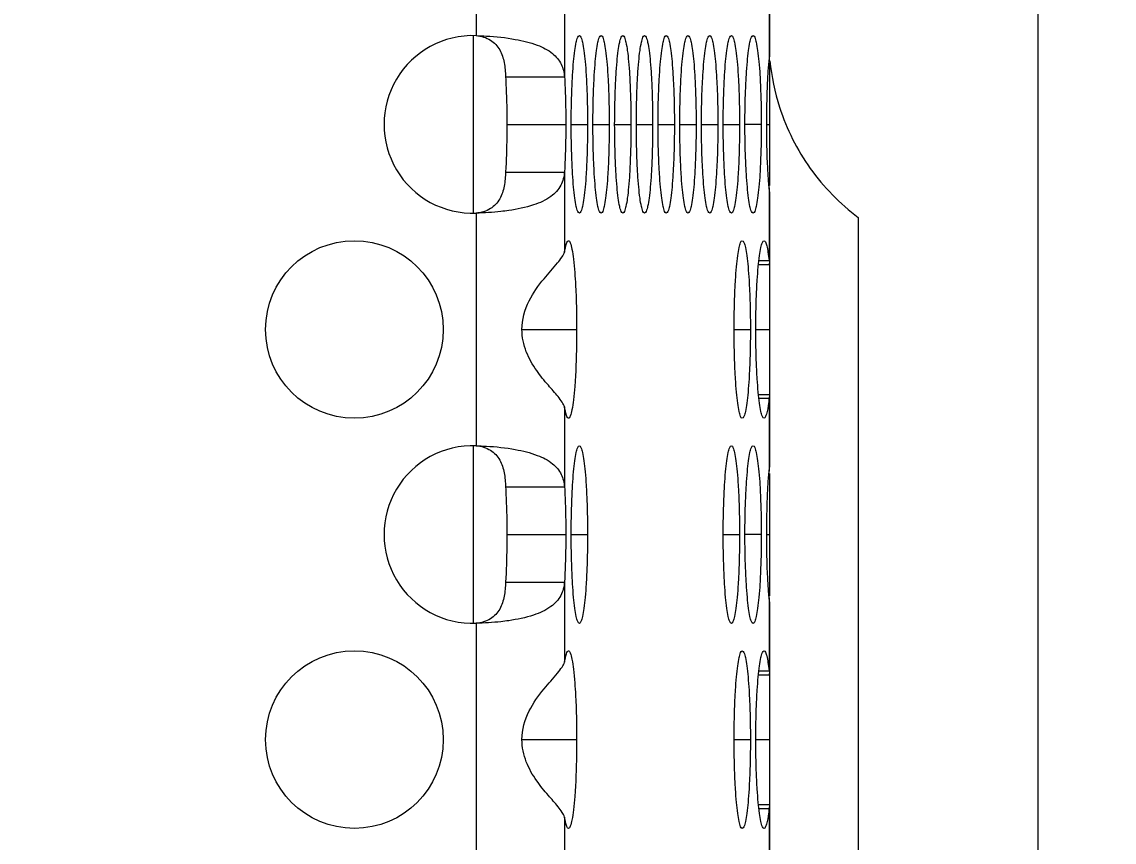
# Model space of a CAD drawing. Header units: millimetres. Extents: x 0 to 2524, y 0 to 1785.
# Drawn here: x 1457.21 to 1475.66, y 1388.91 to 1402.77 of the extents above; entities that cross this region are included whole.
import ezdxf

# ---------------------------------------------------------------- set-up
doc = ezdxf.new("R2010")
doc.units = ezdxf.units.MM
doc.header["$LTSCALE"] = 0.1
doc.layers.get('0').update_dxf_attribs({"lineweight": 13})
doc.layers.get('Defpoints').update_dxf_attribs({"lineweight": 9})
doc.layers.add('标注', color=251, linetype='Continuous', lineweight=9)
doc.styles.get("Standard").update_dxf_attribs({"font": 'arial.ttf'})
doc.dimstyles.new('STANDARD 8.5', dxfattribs={"dimscale": 8.5, "dimtxt": 2.5, "dimasz": 1.5, "dimexe": 0.5, "dimexo": 0.5, "dimgap": 0.5, "dimtad": 1, "dimtoh": 1, "dimdec": 1, "dimzin": 12, "dimdsep": 46, "dimtxsty": 'Standard', "dimcen": 0, "dimclrd": 256, "dimclre": 256, "dimclrt": 256, "dimadec": 0, "dimazin": 0, "dimtp": 0.01, "dimtm": 0.01, "dimtfac": 1, "dimtdec": 1, "dimtofl": 0, "dimtmove": 0, "dimatfit": 3, "dimfxl": 1, "dimtolj": 1, "dimtzin": 4, "dimlwd": -1, "dimlwe": -1, "dimarcsym": 0})

# ---------------------------------------------------------------- blocks, each defined once
blk = doc.blocks.new('*D14')
at = {"layer": 'Defpoints', "color": 0, "transparency": 16777216}
for p in [(1474.381, 1485.816), (1091.84, 1384.812), (1474.381, 1369.667)]:
    blk.add_point(p, dxfattribs=at)
at = {"layer": '标注', "transparency": 16777216}
for p, q in [((1091.84, 1389.062), (1091.84, 1490.066)), ((1474.381, 1373.917), (1474.381, 1490.066)), ((1104.59, 1485.816), (1461.631, 1485.816))]:
    blk.add_line(p, q, dxfattribs=at)
for points in [[(1104.59, 1487.941), (1104.59, 1483.691), (1091.84, 1485.816)], [(1461.631, 1487.941), (1461.631, 1483.691), (1474.381, 1485.816)]]:
    blk.add_solid(points, dxfattribs=at)
at = {"layer": '标注', "transparency": 16777216, "insert": (1283.111, 1500.923), "char_height": 21.25, "attachment_point": 5}
blk.add_mtext('\\A1;383', dxfattribs=at)
blk = doc.blocks.new('*D15')
at = {"layer": 'Defpoints', "color": 0, "transparency": 16777216}
for p in [(1469.84, 1414.968), (1531.24, 1414.968), (1469.84, 1206.968)]:
    blk.add_point(p, dxfattribs=at)
at = {"layer": '标注', "transparency": 16777216}
for p, q in [((1474.09, 1414.968), (1535.49, 1414.968)), ((1531.24, 1219.718), (1531.24, 1402.218)), ((1474.09, 1206.968), (1535.49, 1206.968))]:
    blk.add_line(p, q, dxfattribs=at)
for points in [[(1529.115, 1402.218), (1533.365, 1402.218), (1531.24, 1414.968)], [(1529.115, 1219.718), (1533.365, 1219.718), (1531.24, 1206.968)]]:
    blk.add_solid(points, dxfattribs=at)
at = {"layer": '标注', "transparency": 16777216, "insert": (1516.14, 1310.968), "char_height": 21.25, "attachment_point": 5, "rotation": 90}
blk.add_mtext('\\A1;208', dxfattribs=at)

msp = doc.modelspace()

# ---------------------------------------------------------------- linework, layer by layer
for p, q in [((1469.84, 1406.824), (1469.84, 1402.173)), ((1464.884, 1406.464), (1464.884, 1402.533)), ((1466.378, 1403.19), (1466.378, 1401.839)), ((1469.834, 1403.336), (1469.834, 1402.103)), ((1464.84, 1399.535), (1464.84, 1402.533)), ((1469.84, 1402.068), (1469.84, 1400.001)), ((1465.382, 1401.839), (1466.378, 1401.839)), ((1465.404, 1401.034), (1466.399, 1401.034)), ((1466.491, 1401.034), (1466.766, 1401.034)), ((1466.858, 1401.034), (1467.133, 1401.034)), ((1467.225, 1401.034), (1467.5, 1401.034)), ((1467.592, 1401.034), (1467.867, 1401.034)), ((1467.959, 1401.034), (1468.234, 1401.034)), ((1468.326, 1401.034), (1468.601, 1401.034)), ((1468.692, 1401.034), (1468.968, 1401.034)), ((1469.059, 1401.034), (1469.334, 1401.034)), ((1469.701, 1401.034), (1469.426, 1401.034)), ((1469.793, 1401.034), (1469.84, 1401.034)), ((1465.382, 1400.23), (1466.378, 1400.23)), ((1466.378, 1400.23), (1466.378, 1398.878)), ((1469.834, 1399.965), (1469.834, 1398.733)), ((1469.84, 1399.896), (1469.84, 1395.244)), ((1464.884, 1399.535), (1464.884, 1395.605)), ((1471.34, 1399.464), (1471.34, 1347.468)), ((1469.656, 1398.667), (1469.84, 1398.667)), ((1469.664, 1398.733), (1469.834, 1398.733)), ((1465.659, 1397.57), (1466.583, 1397.57)), ((1469.243, 1397.57), (1469.518, 1397.57)), ((1469.61, 1397.57), (1469.84, 1397.57)), ((1469.656, 1396.473), (1469.84, 1396.473)), ((1469.664, 1396.408), (1469.834, 1396.408)), ((1469.834, 1396.408), (1469.834, 1395.175)), ((1466.378, 1396.262), (1466.378, 1394.911)), ((1464.84, 1392.607), (1464.84, 1395.605)), ((1469.84, 1395.14), (1469.84, 1393.073)), ((1465.382, 1394.911), (1466.378, 1394.911)), ((1465.404, 1394.106), (1466.399, 1394.106)), ((1466.491, 1394.106), (1466.766, 1394.106)), ((1469.059, 1394.106), (1469.334, 1394.106)), ((1469.701, 1394.106), (1469.426, 1394.106)), ((1469.793, 1394.106), (1469.84, 1394.106)), ((1465.382, 1393.302), (1466.378, 1393.302)), ((1466.378, 1393.302), (1466.378, 1391.95)), ((1469.834, 1393.037), (1469.834, 1391.805)), ((1469.84, 1392.968), (1469.84, 1388.316)), ((1464.884, 1392.607), (1464.884, 1388.677)), ((1469.664, 1391.805), (1469.834, 1391.805)), ((1469.656, 1391.739), (1469.84, 1391.739)), ((1465.659, 1390.642), (1466.583, 1390.642)), ((1469.243, 1390.642), (1469.518, 1390.642)), ((1469.61, 1390.642), (1469.84, 1390.642)), ((1469.656, 1389.545), (1469.84, 1389.545)), ((1469.664, 1389.479), (1469.834, 1389.479)), ((1469.834, 1389.479), (1469.834, 1388.247)), ((1466.378, 1389.334), (1466.378, 1387.982))]:
    msp.add_line(p, q)
for centre in [(1462.829, 1397.57), (1462.829, 1390.642)]:
    msp.add_circle(centre, 1.5)
for centre, radius, start, end in [((1464.829, 1401.034), 1.5, 87.869, 272.131), ((1473.606, 1402.473), 3.775, 185.5485, 197.7126), ((1473.589, 1402.473), 3.758, 197.7958, 215.5099), ((1473.599, 1402.488), 3.775, 215.6028, 233.2465), ((1469.477, 1398.668), 0.364, 359.9629, 3.5416), ((1464.829, 1394.106), 1.5, 87.869, 272.131), ((1469.477, 1391.739), 0.364, 359.9629, 3.5416)]:
    msp.add_arc(centre, radius, start, end)
for points, knots in [([(1464.884, 1402.533), (1464.942, 1402.532), (1465.164, 1402.524), (1465.386, 1402.501), (1465.547, 1402.471)], [0, 0, 0, 0, 0.26075, 1, 1, 1, 1]), ([(1464.884, 1402.533), (1464.97, 1402.528), (1465.133, 1402.481), (1465.301, 1402.3), (1465.367, 1402.074), (1465.379, 1401.919), (1465.382, 1401.839)], [0, 0, 0, 0, 0.269848, 0.508925, 0.747331, 1, 1, 1, 1]), ([(1465.547, 1402.471), (1465.673, 1402.448), (1465.894, 1402.395), (1466.17, 1402.259), (1466.336, 1402.062), (1466.37, 1401.912), (1466.378, 1401.839)], [0, 0, 0, 0, 0.340672, 0.601065, 0.805666, 1, 1, 1, 1]), ([(1466.491, 1401.034), (1466.491, 1401.226), (1466.496, 1401.504), (1466.513, 1401.857), (1466.529, 1402.082), (1466.548, 1402.265), (1466.572, 1402.407), (1466.591, 1402.486), (1466.616, 1402.534), (1466.629, 1402.534)], [0, 0, 0, 0, 0.378061, 0.549104, 0.69914, 0.822666, 0.915357, 0.974025, 1, 1, 1, 1]), ([(1466.629, 1402.534), (1466.642, 1402.534), (1466.667, 1402.486), (1466.685, 1402.407), (1466.709, 1402.265), (1466.728, 1402.082), (1466.745, 1401.857), (1466.762, 1401.504), (1466.766, 1401.226), (1466.766, 1401.034)], [0, 0, 0, 0, 0.025975, 0.084643, 0.177334, 0.30086, 0.450896, 0.621939, 1, 1, 1, 1]), ([(1466.858, 1401.034), (1466.858, 1401.226), (1466.863, 1401.504), (1466.88, 1401.857), (1466.896, 1402.082), (1466.915, 1402.265), (1466.939, 1402.407), (1466.958, 1402.486), (1466.982, 1402.534), (1466.996, 1402.534)], [0, 0, 0, 0, 0.378061, 0.549104, 0.69914, 0.822666, 0.915357, 0.974025, 1, 1, 1, 1]), ([(1466.996, 1402.534), (1467.009, 1402.534), (1467.034, 1402.486), (1467.052, 1402.407), (1467.076, 1402.265), (1467.095, 1402.082), (1467.112, 1401.857), (1467.129, 1401.504), (1467.133, 1401.226), (1467.133, 1401.034)], [0, 0, 0, 0, 0.025975, 0.084643, 0.177334, 0.30086, 0.450896, 0.621939, 1, 1, 1, 1]), ([(1467.225, 1401.034), (1467.225, 1401.226), (1467.23, 1401.504), (1467.246, 1401.857), (1467.263, 1402.082), (1467.282, 1402.265), (1467.306, 1402.407), (1467.325, 1402.486), (1467.349, 1402.534), (1467.363, 1402.534)], [0, 0, 0, 0, 0.378061, 0.549104, 0.69914, 0.822666, 0.915357, 0.974025, 1, 1, 1, 1]), ([(1467.363, 1402.534), (1467.376, 1402.534), (1467.4, 1402.486), (1467.419, 1402.407), (1467.443, 1402.265), (1467.462, 1402.082), (1467.479, 1401.857), (1467.495, 1401.504), (1467.5, 1401.226), (1467.5, 1401.034)], [0, 0, 0, 0, 0.025975, 0.084643, 0.177334, 0.30086, 0.450896, 0.621939, 1, 1, 1, 1]), ([(1467.592, 1401.034), (1467.592, 1401.226), (1467.596, 1401.504), (1467.613, 1401.857), (1467.63, 1402.082), (1467.649, 1402.265), (1467.673, 1402.407), (1467.692, 1402.486), (1467.716, 1402.534), (1467.729, 1402.534)], [0, 0, 0, 0, 0.378061, 0.549104, 0.69914, 0.822666, 0.915357, 0.974025, 1, 1, 1, 1]), ([(1467.729, 1402.534), (1467.743, 1402.534), (1467.767, 1402.486), (1467.786, 1402.407), (1467.81, 1402.265), (1467.829, 1402.082), (1467.845, 1401.857), (1467.862, 1401.504), (1467.867, 1401.226), (1467.867, 1401.034)], [0, 0, 0, 0, 0.025975, 0.084643, 0.177334, 0.30086, 0.450896, 0.621939, 1, 1, 1, 1]), ([(1467.959, 1401.034), (1467.959, 1401.226), (1467.963, 1401.504), (1467.98, 1401.857), (1467.997, 1402.082), (1468.016, 1402.265), (1468.04, 1402.407), (1468.058, 1402.486), (1468.083, 1402.534), (1468.096, 1402.534)], [0, 0, 0, 0, 0.378061, 0.549104, 0.69914, 0.822666, 0.915357, 0.974025, 1, 1, 1, 1]), ([(1468.096, 1402.534), (1468.109, 1402.534), (1468.134, 1402.486), (1468.153, 1402.407), (1468.177, 1402.265), (1468.196, 1402.082), (1468.212, 1401.857), (1468.229, 1401.504), (1468.234, 1401.226), (1468.234, 1401.034)], [0, 0, 0, 0, 0.025975, 0.084643, 0.177334, 0.30086, 0.450896, 0.621939, 1, 1, 1, 1]), ([(1468.326, 1401.034), (1468.326, 1401.226), (1468.33, 1401.504), (1468.347, 1401.857), (1468.364, 1402.082), (1468.383, 1402.265), (1468.406, 1402.407), (1468.425, 1402.486), (1468.45, 1402.534), (1468.463, 1402.534)], [0, 0, 0, 0, 0.378061, 0.549104, 0.69914, 0.822666, 0.915357, 0.974025, 1, 1, 1, 1]), ([(1468.463, 1402.534), (1468.476, 1402.534), (1468.501, 1402.486), (1468.52, 1402.407), (1468.544, 1402.265), (1468.563, 1402.082), (1468.579, 1401.857), (1468.596, 1401.504), (1468.601, 1401.226), (1468.601, 1401.034)], [0, 0, 0, 0, 0.025975, 0.084643, 0.177334, 0.30086, 0.450896, 0.621939, 1, 1, 1, 1]), ([(1468.692, 1401.034), (1468.692, 1401.226), (1468.697, 1401.504), (1468.714, 1401.857), (1468.731, 1402.082), (1468.75, 1402.265), (1468.773, 1402.407), (1468.792, 1402.486), (1468.817, 1402.534), (1468.83, 1402.534)], [0, 0, 0, 0, 0.378061, 0.549104, 0.69914, 0.822666, 0.915357, 0.974025, 1, 1, 1, 1]), ([(1468.83, 1402.534), (1468.843, 1402.534), (1468.868, 1402.486), (1468.887, 1402.407), (1468.91, 1402.265), (1468.929, 1402.082), (1468.946, 1401.857), (1468.963, 1401.504), (1468.968, 1401.226), (1468.968, 1401.034)], [0, 0, 0, 0, 0.025975, 0.084643, 0.177334, 0.30086, 0.450896, 0.621939, 1, 1, 1, 1]), ([(1469.059, 1401.034), (1469.059, 1401.226), (1469.064, 1401.504), (1469.081, 1401.857), (1469.097, 1402.082), (1469.116, 1402.265), (1469.14, 1402.407), (1469.159, 1402.486), (1469.184, 1402.534), (1469.197, 1402.534)], [0, 0, 0, 0, 0.378061, 0.549104, 0.69914, 0.822666, 0.915357, 0.974025, 1, 1, 1, 1]), ([(1469.197, 1402.534), (1469.21, 1402.534), (1469.235, 1402.486), (1469.254, 1402.407), (1469.277, 1402.265), (1469.296, 1402.082), (1469.313, 1401.857), (1469.33, 1401.504), (1469.334, 1401.226), (1469.334, 1401.034)], [0, 0, 0, 0, 0.025975, 0.084643, 0.177334, 0.30086, 0.450896, 0.621939, 1, 1, 1, 1]), ([(1469.426, 1401.034), (1469.426, 1401.226), (1469.431, 1401.504), (1469.448, 1401.857), (1469.464, 1402.082), (1469.483, 1402.265), (1469.507, 1402.407), (1469.526, 1402.486), (1469.551, 1402.534), (1469.564, 1402.534)], [0, 0, 0, 0, 0.378061, 0.549104, 0.69914, 0.822666, 0.915357, 0.974025, 1, 1, 1, 1]), ([(1469.564, 1402.534), (1469.577, 1402.534), (1469.602, 1402.486), (1469.62, 1402.407), (1469.644, 1402.265), (1469.663, 1402.082), (1469.68, 1401.857), (1469.697, 1401.504), (1469.701, 1401.226), (1469.701, 1401.034)], [0, 0, 0, 0, 0.025975, 0.084643, 0.177334, 0.30086, 0.450896, 0.621939, 1, 1, 1, 1]), ([(1469.812, 1401.791), (1469.813, 1401.819), (1469.819, 1401.923), (1469.827, 1402.027), (1469.834, 1402.103)], [0, 0, 0, 0, 0.268693, 1, 1, 1, 1]), ([(1465.382, 1401.839), (1465.386, 1401.777), (1465.399, 1401.509), (1465.404, 1401.24), (1465.404, 1401.034)], [0, 0, 0, 0, 0.231862, 1, 1, 1, 1]), ([(1466.378, 1401.839), (1466.382, 1401.777), (1466.395, 1401.509), (1466.399, 1401.24), (1466.399, 1401.034)], [0, 0, 0, 0, 0.231862, 1, 1, 1, 1]), ([(1469.793, 1401.034), (1469.793, 1401.1), (1469.795, 1401.352), (1469.802, 1401.604), (1469.812, 1401.791)], [0, 0, 0, 0, 0.260947, 1, 1, 1, 1]), ([(1465.404, 1401.034), (1465.404, 1400.964), (1465.402, 1400.696), (1465.394, 1400.427), (1465.382, 1400.23)], [0, 0, 0, 0, 0.262571, 1, 1, 1, 1]), ([(1466.399, 1401.034), (1466.399, 1400.964), (1466.398, 1400.696), (1466.39, 1400.427), (1466.378, 1400.23)], [0, 0, 0, 0, 0.262571, 1, 1, 1, 1]), ([(1466.629, 1399.534), (1466.616, 1399.534), (1466.591, 1399.583), (1466.572, 1399.662), (1466.548, 1399.804), (1466.529, 1399.987), (1466.513, 1400.212), (1466.496, 1400.565), (1466.491, 1400.843), (1466.491, 1401.034)], [0, 0, 0, 0, 0.025975, 0.084643, 0.177334, 0.30086, 0.450896, 0.621939, 1, 1, 1, 1]), ([(1466.766, 1401.034), (1466.766, 1400.843), (1466.762, 1400.565), (1466.745, 1400.212), (1466.728, 1399.987), (1466.709, 1399.804), (1466.685, 1399.662), (1466.667, 1399.583), (1466.642, 1399.534), (1466.629, 1399.534)], [0, 0, 0, 0, 0.378061, 0.549104, 0.69914, 0.822666, 0.915357, 0.974025, 1, 1, 1, 1]), ([(1466.996, 1399.534), (1466.982, 1399.534), (1466.958, 1399.583), (1466.939, 1399.662), (1466.915, 1399.804), (1466.896, 1399.987), (1466.88, 1400.212), (1466.863, 1400.565), (1466.858, 1400.843), (1466.858, 1401.034)], [0, 0, 0, 0, 0.025975, 0.084643, 0.177334, 0.30086, 0.450896, 0.621939, 1, 1, 1, 1]), ([(1467.133, 1401.034), (1467.133, 1400.843), (1467.129, 1400.565), (1467.112, 1400.212), (1467.095, 1399.987), (1467.076, 1399.804), (1467.052, 1399.662), (1467.034, 1399.583), (1467.009, 1399.534), (1466.996, 1399.534)], [0, 0, 0, 0, 0.378061, 0.549104, 0.69914, 0.822666, 0.915357, 0.974025, 1, 1, 1, 1]), ([(1467.363, 1399.534), (1467.349, 1399.534), (1467.325, 1399.583), (1467.306, 1399.662), (1467.282, 1399.804), (1467.263, 1399.987), (1467.246, 1400.212), (1467.23, 1400.565), (1467.225, 1400.843), (1467.225, 1401.034)], [0, 0, 0, 0, 0.025975, 0.084643, 0.177334, 0.30086, 0.450896, 0.621939, 1, 1, 1, 1]), ([(1467.5, 1401.034), (1467.5, 1400.843), (1467.495, 1400.565), (1467.479, 1400.212), (1467.462, 1399.987), (1467.443, 1399.804), (1467.419, 1399.662), (1467.4, 1399.583), (1467.376, 1399.534), (1467.363, 1399.534)], [0, 0, 0, 0, 0.378061, 0.549104, 0.69914, 0.822666, 0.915357, 0.974025, 1, 1, 1, 1]), ([(1467.729, 1399.534), (1467.716, 1399.534), (1467.692, 1399.583), (1467.673, 1399.662), (1467.649, 1399.804), (1467.63, 1399.987), (1467.613, 1400.212), (1467.596, 1400.565), (1467.592, 1400.843), (1467.592, 1401.034)], [0, 0, 0, 0, 0.025975, 0.084643, 0.177334, 0.30086, 0.450896, 0.621939, 1, 1, 1, 1]), ([(1467.867, 1401.034), (1467.867, 1400.843), (1467.862, 1400.565), (1467.845, 1400.212), (1467.829, 1399.987), (1467.81, 1399.804), (1467.786, 1399.662), (1467.767, 1399.583), (1467.743, 1399.534), (1467.729, 1399.534)], [0, 0, 0, 0, 0.378061, 0.549104, 0.69914, 0.822666, 0.915357, 0.974025, 1, 1, 1, 1]), ([(1468.096, 1399.534), (1468.083, 1399.534), (1468.058, 1399.583), (1468.04, 1399.662), (1468.016, 1399.804), (1467.997, 1399.987), (1467.98, 1400.212), (1467.963, 1400.565), (1467.959, 1400.843), (1467.959, 1401.034)], [0, 0, 0, 0, 0.025975, 0.084643, 0.177334, 0.30086, 0.450896, 0.621939, 1, 1, 1, 1]), ([(1468.234, 1401.034), (1468.234, 1400.843), (1468.229, 1400.565), (1468.212, 1400.212), (1468.196, 1399.987), (1468.177, 1399.804), (1468.153, 1399.662), (1468.134, 1399.583), (1468.109, 1399.534), (1468.096, 1399.534)], [0, 0, 0, 0, 0.378061, 0.549104, 0.69914, 0.822666, 0.915357, 0.974025, 1, 1, 1, 1]), ([(1468.463, 1399.534), (1468.45, 1399.534), (1468.425, 1399.583), (1468.406, 1399.662), (1468.383, 1399.804), (1468.364, 1399.987), (1468.347, 1400.212), (1468.33, 1400.565), (1468.326, 1400.843), (1468.326, 1401.034)], [0, 0, 0, 0, 0.025975, 0.084643, 0.177334, 0.30086, 0.450896, 0.621939, 1, 1, 1, 1]), ([(1468.601, 1401.034), (1468.601, 1400.843), (1468.596, 1400.565), (1468.579, 1400.212), (1468.563, 1399.987), (1468.544, 1399.804), (1468.52, 1399.662), (1468.501, 1399.583), (1468.476, 1399.534), (1468.463, 1399.534)], [0, 0, 0, 0, 0.378061, 0.549104, 0.69914, 0.822666, 0.915357, 0.974025, 1, 1, 1, 1]), ([(1468.83, 1399.534), (1468.817, 1399.534), (1468.792, 1399.583), (1468.773, 1399.662), (1468.75, 1399.804), (1468.731, 1399.987), (1468.714, 1400.212), (1468.697, 1400.565), (1468.692, 1400.843), (1468.692, 1401.034)], [0, 0, 0, 0, 0.025975, 0.084643, 0.177334, 0.30086, 0.450896, 0.621939, 1, 1, 1, 1]), ([(1468.968, 1401.034), (1468.968, 1400.843), (1468.963, 1400.565), (1468.946, 1400.212), (1468.929, 1399.987), (1468.91, 1399.804), (1468.887, 1399.662), (1468.868, 1399.583), (1468.843, 1399.534), (1468.83, 1399.534)], [0, 0, 0, 0, 0.378061, 0.549104, 0.69914, 0.822666, 0.915357, 0.974025, 1, 1, 1, 1]), ([(1469.197, 1399.534), (1469.184, 1399.534), (1469.159, 1399.583), (1469.14, 1399.662), (1469.116, 1399.804), (1469.097, 1399.987), (1469.081, 1400.212), (1469.064, 1400.565), (1469.059, 1400.843), (1469.059, 1401.034)], [0, 0, 0, 0, 0.025975, 0.084643, 0.177334, 0.30086, 0.450896, 0.621939, 1, 1, 1, 1]), ([(1469.334, 1401.034), (1469.334, 1400.843), (1469.33, 1400.565), (1469.313, 1400.212), (1469.296, 1399.987), (1469.277, 1399.804), (1469.254, 1399.662), (1469.235, 1399.583), (1469.21, 1399.534), (1469.197, 1399.534)], [0, 0, 0, 0, 0.378061, 0.549104, 0.69914, 0.822666, 0.915357, 0.974025, 1, 1, 1, 1]), ([(1469.564, 1399.534), (1469.551, 1399.534), (1469.526, 1399.583), (1469.507, 1399.662), (1469.483, 1399.804), (1469.464, 1399.987), (1469.448, 1400.212), (1469.431, 1400.565), (1469.426, 1400.843), (1469.426, 1401.034)], [0, 0, 0, 0, 0.025975, 0.084643, 0.177334, 0.30086, 0.450896, 0.621939, 1, 1, 1, 1]), ([(1469.701, 1401.034), (1469.701, 1400.843), (1469.697, 1400.565), (1469.68, 1400.212), (1469.663, 1399.987), (1469.644, 1399.804), (1469.62, 1399.662), (1469.602, 1399.583), (1469.577, 1399.534), (1469.564, 1399.534)], [0, 0, 0, 0, 0.378061, 0.549104, 0.69914, 0.822666, 0.915357, 0.974025, 1, 1, 1, 1]), ([(1469.812, 1400.278), (1469.809, 1400.337), (1469.797, 1400.589), (1469.793, 1400.841), (1469.793, 1401.034)], [0, 0, 0, 0, 0.234472, 1, 1, 1, 1]), ([(1469.834, 1399.965), (1469.832, 1399.989), (1469.823, 1400.093), (1469.816, 1400.198), (1469.812, 1400.278)], [0, 0, 0, 0, 0.23003, 1, 1, 1, 1]), ([(1465.382, 1400.23), (1465.379, 1400.15), (1465.367, 1399.995), (1465.301, 1399.768), (1465.133, 1399.587), (1464.97, 1399.541), (1464.884, 1399.535)], [0, 0, 0, 0, 0.252669, 0.491075, 0.730152, 1, 1, 1, 1]), ([(1466.378, 1400.23), (1466.37, 1400.153), (1466.331, 1399.99), (1466.139, 1399.785), (1465.826, 1399.651), (1465.578, 1399.6), (1465.436, 1399.579)], [0, 0, 0, 0, 0.187934, 0.389412, 0.653518, 1, 1, 1, 1]), ([(1465.436, 1399.579), (1465.392, 1399.573), (1465.209, 1399.549), (1465.024, 1399.538), (1464.884, 1399.535)], [0, 0, 0, 0, 0.240329, 1, 1, 1, 1]), ([(1466.378, 1398.878), (1466.386, 1398.927), (1466.399, 1398.989), (1466.421, 1399.053), (1466.438, 1399.07), (1466.445, 1399.07)], [0, 0, 0, 0, 0.703021, 0.89747, 1, 1, 1, 1]), ([(1466.445, 1399.07), (1466.451, 1399.07), (1466.465, 1399.058), (1466.486, 1399.011), (1466.51, 1398.908), (1466.533, 1398.74), (1466.545, 1398.607), (1466.551, 1398.531)], [0, 0, 0, 0, 0.031341, 0.086252, 0.282309, 0.591231, 1, 1, 1, 1]), ([(1469.243, 1397.57), (1469.243, 1397.762), (1469.247, 1398.04), (1469.264, 1398.393), (1469.281, 1398.618), (1469.3, 1398.801), (1469.324, 1398.943), (1469.342, 1399.021), (1469.367, 1399.07), (1469.38, 1399.07)], [0, 0, 0, 0, 0.378061, 0.549104, 0.69914, 0.822666, 0.915357, 0.974025, 1, 1, 1, 1]), ([(1469.38, 1399.07), (1469.393, 1399.07), (1469.418, 1399.021), (1469.437, 1398.943), (1469.461, 1398.801), (1469.48, 1398.618), (1469.496, 1398.393), (1469.513, 1398.04), (1469.518, 1397.762), (1469.518, 1397.57)], [0, 0, 0, 0, 0.025975, 0.084643, 0.177334, 0.30086, 0.450896, 0.621939, 1, 1, 1, 1]), ([(1469.61, 1397.57), (1469.61, 1397.762), (1469.614, 1398.04), (1469.631, 1398.393), (1469.648, 1398.618), (1469.667, 1398.801), (1469.69, 1398.943), (1469.709, 1399.021), (1469.734, 1399.07), (1469.747, 1399.07)], [0, 0, 0, 0, 0.378091, 0.549102, 0.699135, 0.822703, 0.915354, 0.974034, 1, 1, 1, 1]), ([(1469.747, 1399.07), (1469.758, 1399.07), (1469.78, 1399.035), (1469.797, 1398.973), (1469.818, 1398.864), (1469.829, 1398.781), (1469.834, 1398.733)], [0, 0, 0, 0, 0.09025, 0.284512, 0.590784, 1, 1, 1, 1]), ([(1465.659, 1397.57), (1465.659, 1397.737), (1465.75, 1398.054), (1466.005, 1398.407), (1466.215, 1398.635), (1466.332, 1398.784), (1466.369, 1398.849), (1466.378, 1398.878)], [0, 0, 0, 0, 0.328302, 0.624267, 0.855243, 0.9388, 1, 1, 1, 1]), ([(1466.551, 1398.531), (1466.556, 1398.46), (1466.576, 1398.14), (1466.583, 1397.819), (1466.583, 1397.57)], [0, 0, 0, 0, 0.222586, 1, 1, 1, 1]), ([(1466.27, 1396.436), (1466.216, 1396.501), (1466.089, 1396.642), (1465.892, 1396.883), (1465.712, 1397.191), (1465.659, 1397.442), (1465.659, 1397.57)], [0, 0, 0, 0, 0.191634, 0.432587, 0.707752, 1, 1, 1, 1]), ([(1466.583, 1397.57), (1466.583, 1397.484), (1466.58, 1397.163), (1466.569, 1396.843), (1466.551, 1396.609)], [0, 0, 0, 0, 0.269371, 1, 1, 1, 1]), ([(1469.38, 1396.07), (1469.367, 1396.07), (1469.342, 1396.119), (1469.324, 1396.198), (1469.3, 1396.34), (1469.281, 1396.522), (1469.264, 1396.748), (1469.247, 1397.101), (1469.243, 1397.379), (1469.243, 1397.57)], [0, 0, 0, 0, 0.025975, 0.084643, 0.177334, 0.30086, 0.450896, 0.621939, 1, 1, 1, 1]), ([(1469.518, 1397.57), (1469.518, 1397.379), (1469.513, 1397.101), (1469.496, 1396.748), (1469.48, 1396.522), (1469.461, 1396.34), (1469.437, 1396.198), (1469.418, 1396.119), (1469.393, 1396.07), (1469.38, 1396.07)], [0, 0, 0, 0, 0.378061, 0.549104, 0.69914, 0.822666, 0.915357, 0.974025, 1, 1, 1, 1]), ([(1469.747, 1396.07), (1469.734, 1396.07), (1469.709, 1396.119), (1469.69, 1396.198), (1469.667, 1396.34), (1469.648, 1396.522), (1469.631, 1396.748), (1469.614, 1397.101), (1469.61, 1397.379), (1469.61, 1397.57)], [0, 0, 0, 0, 0.025966, 0.084646, 0.177297, 0.300865, 0.450898, 0.621909, 1, 1, 1, 1]), ([(1466.551, 1396.609), (1466.545, 1396.534), (1466.533, 1396.4), (1466.51, 1396.232), (1466.486, 1396.13), (1466.465, 1396.082), (1466.451, 1396.07), (1466.445, 1396.07)], [0, 0, 0, 0, 0.408769, 0.717691, 0.913748, 0.968659, 1, 1, 1, 1]), ([(1466.378, 1396.262), (1466.37, 1396.29), (1466.336, 1396.351), (1466.294, 1396.405), (1466.27, 1396.436)], [0, 0, 0, 0, 0.425703, 1, 1, 1, 1]), ([(1469.834, 1396.408), (1469.831, 1396.38), (1469.82, 1396.29), (1469.806, 1396.201), (1469.789, 1396.141)], [0, 0, 0, 0, 0.31058, 1, 1, 1, 1]), ([(1466.445, 1396.07), (1466.438, 1396.07), (1466.421, 1396.088), (1466.399, 1396.151), (1466.386, 1396.214), (1466.378, 1396.262)], [0, 0, 0, 0, 0.10253, 0.296979, 1, 1, 1, 1]), ([(1469.789, 1396.141), (1469.784, 1396.123), (1469.777, 1396.098), (1469.756, 1396.07), (1469.747, 1396.07)], [0, 0, 0, 0, 0.6731, 1, 1, 1, 1]), ([(1464.884, 1395.605), (1464.942, 1395.604), (1465.164, 1395.596), (1465.386, 1395.573), (1465.547, 1395.543)], [0, 0, 0, 0, 0.26075, 1, 1, 1, 1]), ([(1464.884, 1395.605), (1464.97, 1395.6), (1465.133, 1395.553), (1465.301, 1395.372), (1465.367, 1395.146), (1465.379, 1394.991), (1465.382, 1394.911)], [0, 0, 0, 0, 0.269848, 0.508925, 0.747331, 1, 1, 1, 1]), ([(1465.547, 1395.543), (1465.673, 1395.52), (1465.894, 1395.466), (1466.17, 1395.331), (1466.336, 1395.134), (1466.37, 1394.983), (1466.378, 1394.911)], [0, 0, 0, 0, 0.340672, 0.601065, 0.805666, 1, 1, 1, 1]), ([(1466.491, 1394.106), (1466.491, 1394.298), (1466.496, 1394.576), (1466.513, 1394.929), (1466.529, 1395.154), (1466.548, 1395.337), (1466.572, 1395.478), (1466.591, 1395.557), (1466.616, 1395.606), (1466.629, 1395.606)], [0, 0, 0, 0, 0.378061, 0.549104, 0.69914, 0.822666, 0.915357, 0.974025, 1, 1, 1, 1]), ([(1466.629, 1395.606), (1466.642, 1395.606), (1466.667, 1395.557), (1466.685, 1395.478), (1466.709, 1395.337), (1466.728, 1395.154), (1466.745, 1394.929), (1466.762, 1394.576), (1466.766, 1394.298), (1466.766, 1394.106)], [0, 0, 0, 0, 0.025975, 0.084643, 0.177334, 0.30086, 0.450896, 0.621939, 1, 1, 1, 1]), ([(1469.059, 1394.106), (1469.059, 1394.298), (1469.064, 1394.576), (1469.081, 1394.929), (1469.097, 1395.154), (1469.116, 1395.337), (1469.14, 1395.478), (1469.159, 1395.557), (1469.184, 1395.606), (1469.197, 1395.606)], [0, 0, 0, 0, 0.378061, 0.549104, 0.69914, 0.822666, 0.915357, 0.974025, 1, 1, 1, 1]), ([(1469.197, 1395.606), (1469.21, 1395.606), (1469.235, 1395.557), (1469.254, 1395.478), (1469.277, 1395.337), (1469.296, 1395.154), (1469.313, 1394.929), (1469.33, 1394.576), (1469.334, 1394.298), (1469.334, 1394.106)], [0, 0, 0, 0, 0.025975, 0.084643, 0.177334, 0.30086, 0.450896, 0.621939, 1, 1, 1, 1]), ([(1469.426, 1394.106), (1469.426, 1394.298), (1469.431, 1394.576), (1469.448, 1394.929), (1469.464, 1395.154), (1469.483, 1395.337), (1469.507, 1395.478), (1469.526, 1395.557), (1469.551, 1395.606), (1469.564, 1395.606)], [0, 0, 0, 0, 0.378061, 0.549104, 0.69914, 0.822666, 0.915357, 0.974025, 1, 1, 1, 1]), ([(1469.564, 1395.606), (1469.577, 1395.606), (1469.602, 1395.557), (1469.62, 1395.478), (1469.644, 1395.337), (1469.663, 1395.154), (1469.68, 1394.929), (1469.697, 1394.576), (1469.701, 1394.298), (1469.701, 1394.106)], [0, 0, 0, 0, 0.025975, 0.084643, 0.177334, 0.30086, 0.450896, 0.621939, 1, 1, 1, 1]), ([(1469.812, 1394.862), (1469.813, 1394.89), (1469.819, 1394.995), (1469.827, 1395.099), (1469.834, 1395.175)], [0, 0, 0, 0, 0.268693, 1, 1, 1, 1]), ([(1465.382, 1394.911), (1465.386, 1394.849), (1465.399, 1394.581), (1465.404, 1394.312), (1465.404, 1394.106)], [0, 0, 0, 0, 0.231862, 1, 1, 1, 1]), ([(1466.378, 1394.911), (1466.382, 1394.849), (1466.395, 1394.581), (1466.399, 1394.312), (1466.399, 1394.106)], [0, 0, 0, 0, 0.231862, 1, 1, 1, 1]), ([(1469.793, 1394.106), (1469.793, 1394.172), (1469.795, 1394.424), (1469.802, 1394.676), (1469.812, 1394.862)], [0, 0, 0, 0, 0.260947, 1, 1, 1, 1]), ([(1465.404, 1394.106), (1465.404, 1394.036), (1465.402, 1393.767), (1465.394, 1393.499), (1465.382, 1393.302)], [0, 0, 0, 0, 0.262571, 1, 1, 1, 1]), ([(1466.399, 1394.106), (1466.399, 1394.036), (1466.398, 1393.767), (1466.39, 1393.499), (1466.378, 1393.302)], [0, 0, 0, 0, 0.262571, 1, 1, 1, 1]), ([(1466.629, 1392.606), (1466.616, 1392.606), (1466.591, 1392.655), (1466.572, 1392.734), (1466.548, 1392.876), (1466.529, 1393.058), (1466.513, 1393.283), (1466.496, 1393.637), (1466.491, 1393.915), (1466.491, 1394.106)], [0, 0, 0, 0, 0.025975, 0.084643, 0.177334, 0.30086, 0.450896, 0.621939, 1, 1, 1, 1]), ([(1466.766, 1394.106), (1466.766, 1393.915), (1466.762, 1393.637), (1466.745, 1393.283), (1466.728, 1393.058), (1466.709, 1392.876), (1466.685, 1392.734), (1466.667, 1392.655), (1466.642, 1392.606), (1466.629, 1392.606)], [0, 0, 0, 0, 0.378061, 0.549104, 0.69914, 0.822666, 0.915357, 0.974025, 1, 1, 1, 1]), ([(1469.197, 1392.606), (1469.184, 1392.606), (1469.159, 1392.655), (1469.14, 1392.734), (1469.116, 1392.876), (1469.097, 1393.058), (1469.081, 1393.283), (1469.064, 1393.637), (1469.059, 1393.915), (1469.059, 1394.106)], [0, 0, 0, 0, 0.025975, 0.084643, 0.177334, 0.30086, 0.450896, 0.621939, 1, 1, 1, 1]), ([(1469.334, 1394.106), (1469.334, 1393.915), (1469.33, 1393.637), (1469.313, 1393.283), (1469.296, 1393.058), (1469.277, 1392.876), (1469.254, 1392.734), (1469.235, 1392.655), (1469.21, 1392.606), (1469.197, 1392.606)], [0, 0, 0, 0, 0.378061, 0.549104, 0.69914, 0.822666, 0.915357, 0.974025, 1, 1, 1, 1]), ([(1469.564, 1392.606), (1469.551, 1392.606), (1469.526, 1392.655), (1469.507, 1392.734), (1469.483, 1392.876), (1469.464, 1393.058), (1469.448, 1393.283), (1469.431, 1393.637), (1469.426, 1393.915), (1469.426, 1394.106)], [0, 0, 0, 0, 0.025975, 0.084643, 0.177334, 0.30086, 0.450896, 0.621939, 1, 1, 1, 1]), ([(1469.701, 1394.106), (1469.701, 1393.915), (1469.697, 1393.637), (1469.68, 1393.283), (1469.663, 1393.058), (1469.644, 1392.876), (1469.62, 1392.734), (1469.602, 1392.655), (1469.577, 1392.606), (1469.564, 1392.606)], [0, 0, 0, 0, 0.378061, 0.549104, 0.69914, 0.822666, 0.915357, 0.974025, 1, 1, 1, 1]), ([(1469.812, 1393.35), (1469.809, 1393.409), (1469.797, 1393.661), (1469.793, 1393.913), (1469.793, 1394.106)], [0, 0, 0, 0, 0.234472, 1, 1, 1, 1]), ([(1465.382, 1393.302), (1465.379, 1393.222), (1465.367, 1393.067), (1465.301, 1392.84), (1465.133, 1392.659), (1464.97, 1392.612), (1464.884, 1392.607)], [0, 0, 0, 0, 0.252669, 0.491075, 0.730152, 1, 1, 1, 1]), ([(1466.378, 1393.302), (1466.37, 1393.224), (1466.331, 1393.062), (1466.139, 1392.857), (1465.826, 1392.723), (1465.578, 1392.672), (1465.436, 1392.651)], [0, 0, 0, 0, 0.187934, 0.389412, 0.653518, 1, 1, 1, 1]), ([(1469.834, 1393.037), (1469.832, 1393.061), (1469.823, 1393.165), (1469.816, 1393.27), (1469.812, 1393.35)], [0, 0, 0, 0, 0.23003, 1, 1, 1, 1]), ([(1465.436, 1392.651), (1465.392, 1392.645), (1465.209, 1392.621), (1465.024, 1392.61), (1464.884, 1392.607)], [0, 0, 0, 0, 0.240329, 1, 1, 1, 1]), ([(1466.378, 1391.95), (1466.386, 1391.998), (1466.399, 1392.061), (1466.421, 1392.125), (1466.438, 1392.142), (1466.445, 1392.142)], [0, 0, 0, 0, 0.703021, 0.89747, 1, 1, 1, 1]), ([(1466.445, 1392.142), (1466.451, 1392.142), (1466.465, 1392.13), (1466.486, 1392.083), (1466.51, 1391.98), (1466.533, 1391.812), (1466.545, 1391.679), (1466.551, 1391.603)], [0, 0, 0, 0, 0.031341, 0.086252, 0.282309, 0.591231, 1, 1, 1, 1]), ([(1469.243, 1390.642), (1469.243, 1390.833), (1469.247, 1391.112), (1469.264, 1391.465), (1469.281, 1391.69), (1469.3, 1391.873), (1469.324, 1392.014), (1469.342, 1392.093), (1469.367, 1392.142), (1469.38, 1392.142)], [0, 0, 0, 0, 0.378061, 0.549104, 0.69914, 0.822666, 0.915357, 0.974025, 1, 1, 1, 1]), ([(1469.38, 1392.142), (1469.393, 1392.142), (1469.418, 1392.093), (1469.437, 1392.014), (1469.461, 1391.873), (1469.48, 1391.69), (1469.496, 1391.465), (1469.513, 1391.112), (1469.518, 1390.833), (1469.518, 1390.642)], [0, 0, 0, 0, 0.025975, 0.084643, 0.177334, 0.30086, 0.450896, 0.621939, 1, 1, 1, 1]), ([(1469.61, 1390.642), (1469.61, 1390.833), (1469.614, 1391.112), (1469.631, 1391.465), (1469.648, 1391.69), (1469.667, 1391.873), (1469.69, 1392.014), (1469.709, 1392.093), (1469.734, 1392.142), (1469.747, 1392.142)], [0, 0, 0, 0, 0.378091, 0.549102, 0.699135, 0.822703, 0.915354, 0.974034, 1, 1, 1, 1]), ([(1469.747, 1392.142), (1469.758, 1392.142), (1469.78, 1392.107), (1469.797, 1392.044), (1469.818, 1391.936), (1469.829, 1391.853), (1469.834, 1391.805)], [0, 0, 0, 0, 0.09025, 0.284512, 0.590784, 1, 1, 1, 1]), ([(1465.659, 1390.642), (1465.659, 1390.808), (1465.75, 1391.126), (1466.005, 1391.478), (1466.215, 1391.706), (1466.332, 1391.856), (1466.369, 1391.921), (1466.378, 1391.95)], [0, 0, 0, 0, 0.328302, 0.624267, 0.855243, 0.9388, 1, 1, 1, 1]), ([(1466.551, 1391.603), (1466.556, 1391.532), (1466.576, 1391.212), (1466.583, 1390.891), (1466.583, 1390.642)], [0, 0, 0, 0, 0.222586, 1, 1, 1, 1]), ([(1466.27, 1389.508), (1466.216, 1389.573), (1466.089, 1389.714), (1465.892, 1389.954), (1465.712, 1390.263), (1465.659, 1390.514), (1465.659, 1390.642)], [0, 0, 0, 0, 0.191634, 0.432587, 0.707752, 1, 1, 1, 1]), ([(1466.583, 1390.642), (1466.583, 1390.556), (1466.58, 1390.235), (1466.569, 1389.915), (1466.551, 1389.681)], [0, 0, 0, 0, 0.269371, 1, 1, 1, 1]), ([(1469.38, 1389.142), (1469.367, 1389.142), (1469.342, 1389.191), (1469.324, 1389.27), (1469.3, 1389.412), (1469.281, 1389.594), (1469.264, 1389.819), (1469.247, 1390.173), (1469.243, 1390.451), (1469.243, 1390.642)], [0, 0, 0, 0, 0.025975, 0.084643, 0.177334, 0.30086, 0.450896, 0.621939, 1, 1, 1, 1]), ([(1469.518, 1390.642), (1469.518, 1390.451), (1469.513, 1390.173), (1469.496, 1389.819), (1469.48, 1389.594), (1469.461, 1389.412), (1469.437, 1389.27), (1469.418, 1389.191), (1469.393, 1389.142), (1469.38, 1389.142)], [0, 0, 0, 0, 0.378061, 0.549104, 0.69914, 0.822666, 0.915357, 0.974025, 1, 1, 1, 1]), ([(1469.747, 1389.142), (1469.734, 1389.142), (1469.709, 1389.191), (1469.69, 1389.27), (1469.667, 1389.412), (1469.648, 1389.594), (1469.631, 1389.819), (1469.614, 1390.173), (1469.61, 1390.451), (1469.61, 1390.642)], [0, 0, 0, 0, 0.025966, 0.084646, 0.177297, 0.300865, 0.450898, 0.621909, 1, 1, 1, 1]), ([(1466.551, 1389.681), (1466.545, 1389.605), (1466.533, 1389.472), (1466.51, 1389.304), (1466.486, 1389.201), (1466.465, 1389.154), (1466.451, 1389.142), (1466.445, 1389.142)], [0, 0, 0, 0, 0.408769, 0.717691, 0.913748, 0.968659, 1, 1, 1, 1]), ([(1466.378, 1389.334), (1466.37, 1389.362), (1466.336, 1389.423), (1466.294, 1389.477), (1466.27, 1389.508)], [0, 0, 0, 0, 0.425703, 1, 1, 1, 1]), ([(1469.834, 1389.479), (1469.831, 1389.452), (1469.82, 1389.362), (1469.806, 1389.273), (1469.789, 1389.213)], [0, 0, 0, 0, 0.31058, 1, 1, 1, 1]), ([(1466.445, 1389.142), (1466.438, 1389.142), (1466.421, 1389.16), (1466.399, 1389.223), (1466.386, 1389.286), (1466.378, 1389.334)], [0, 0, 0, 0, 0.10253, 0.296979, 1, 1, 1, 1]), ([(1469.789, 1389.213), (1469.784, 1389.195), (1469.777, 1389.17), (1469.756, 1389.142), (1469.747, 1389.142)], [0, 0, 0, 0, 0.6731, 1, 1, 1, 1])]:
    msp.add_open_spline(points, degree=3, knots=knots)
for points in [[(1469.834, 1402.103), (1469.838, 1402.126), (1469.84, 1402.149), (1469.84, 1402.173)], [(1469.84, 1399.896), (1469.84, 1399.919), (1469.838, 1399.943), (1469.834, 1399.965)], [(1469.834, 1398.733), (1469.837, 1398.719), (1469.839, 1398.704), (1469.84, 1398.69)], [(1469.84, 1396.473), (1469.84, 1396.451), (1469.839, 1396.429), (1469.834, 1396.408)], [(1469.834, 1395.175), (1469.838, 1395.198), (1469.84, 1395.221), (1469.84, 1395.244)], [(1469.84, 1392.968), (1469.84, 1392.991), (1469.838, 1393.014), (1469.834, 1393.037)], [(1469.834, 1391.805), (1469.837, 1391.791), (1469.839, 1391.776), (1469.84, 1391.762)], [(1469.84, 1389.545), (1469.84, 1389.523), (1469.839, 1389.501), (1469.834, 1389.479)]]:
    msp.add_open_spline(points, degree=3)

# ---------------------------------------------------------------- dimensions: what is measured, and where the dimension line sits
at = {"layer": '标注'}
dim = msp.add_linear_dim(base=(1474.381, 1485.816), p1=(1091.84, 1384.812), p2=(1474.381, 1369.667), dimstyle='STANDARD 8.5', override={"dimdec": 0}, dxfattribs=at)
dim.commit()
dim.dimension.update_dxf_attribs({"geometry": '*D14', "text_midpoint": (1283.111, 1500.923)})
dim = msp.add_linear_dim(base=(1531.24, 1414.968), p1=(1469.84, 1206.968), p2=(1469.84, 1414.968), angle=90, dimstyle='STANDARD 8.5', dxfattribs=at)
dim.commit()
dim.dimension.update_dxf_attribs({"geometry": '*D15', "text_midpoint": (1516.14, 1310.968)})

doc.saveas('drawing.dxf')
